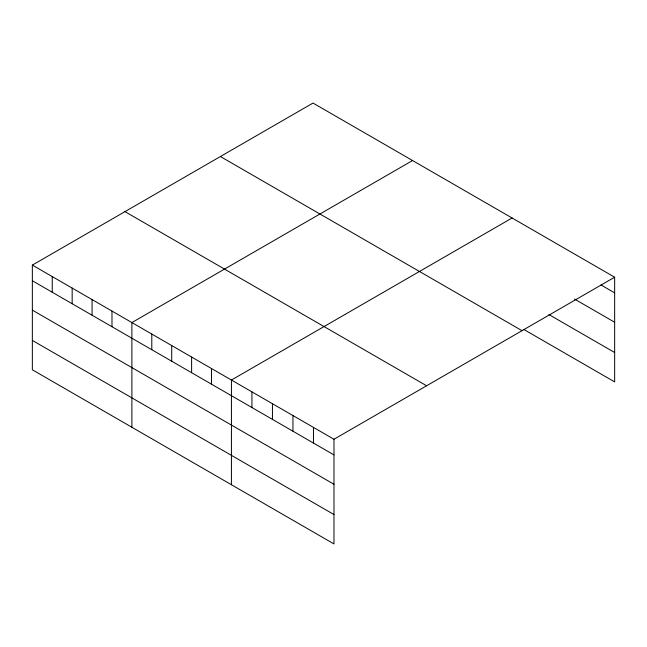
<?xml version="1.0" encoding="UTF-8"?>
<svg xmlns="http://www.w3.org/2000/svg" width="647" height="647" viewBox="0 0 647 647"><rect width="100%" height="100%" fill="white"/><g stroke="black" fill="none" stroke-linecap="round" stroke-linejoin="round"><path stroke-width="0.97" d="M32.35 265.1L333.981 439.248L333.981 543.941L32.35 369.793L32.35 265.1L313.019 103.059L614.65 277.207L614.65 381.9L524.062 329.598M412.56 160.529L131.891 322.57L131.891 427.263M512.092 217.99L231.424 380.04L231.424 484.732M333.981 439.248L614.65 277.207M600.974 284.955L614.65 292.848M574.479 299.043L614.65 322.238M548.842 314.523L614.65 352.51M220.401 156.534L522.032 330.682M124.968 211.626L426.599 385.774M32.35 280.749L333.981 454.898M32.35 310.131L333.981 484.279M32.35 340.411L333.981 514.559M313.471 427.408L313.471 443.049M292.962 415.56L292.962 431.209M272.444 403.72L272.444 419.369M251.934 391.88L251.934 407.529M211.52 368.547L211.52 384.189M191.609 357.047L191.609 372.696M171.706 345.555L171.706 361.204M151.794 334.062L151.794 349.712M111.98 311.078L111.98 326.727M92.076 299.585L92.076 315.226M72.165 288.093L72.165 303.734M52.261 276.592L52.261 292.242"/></g></svg>
